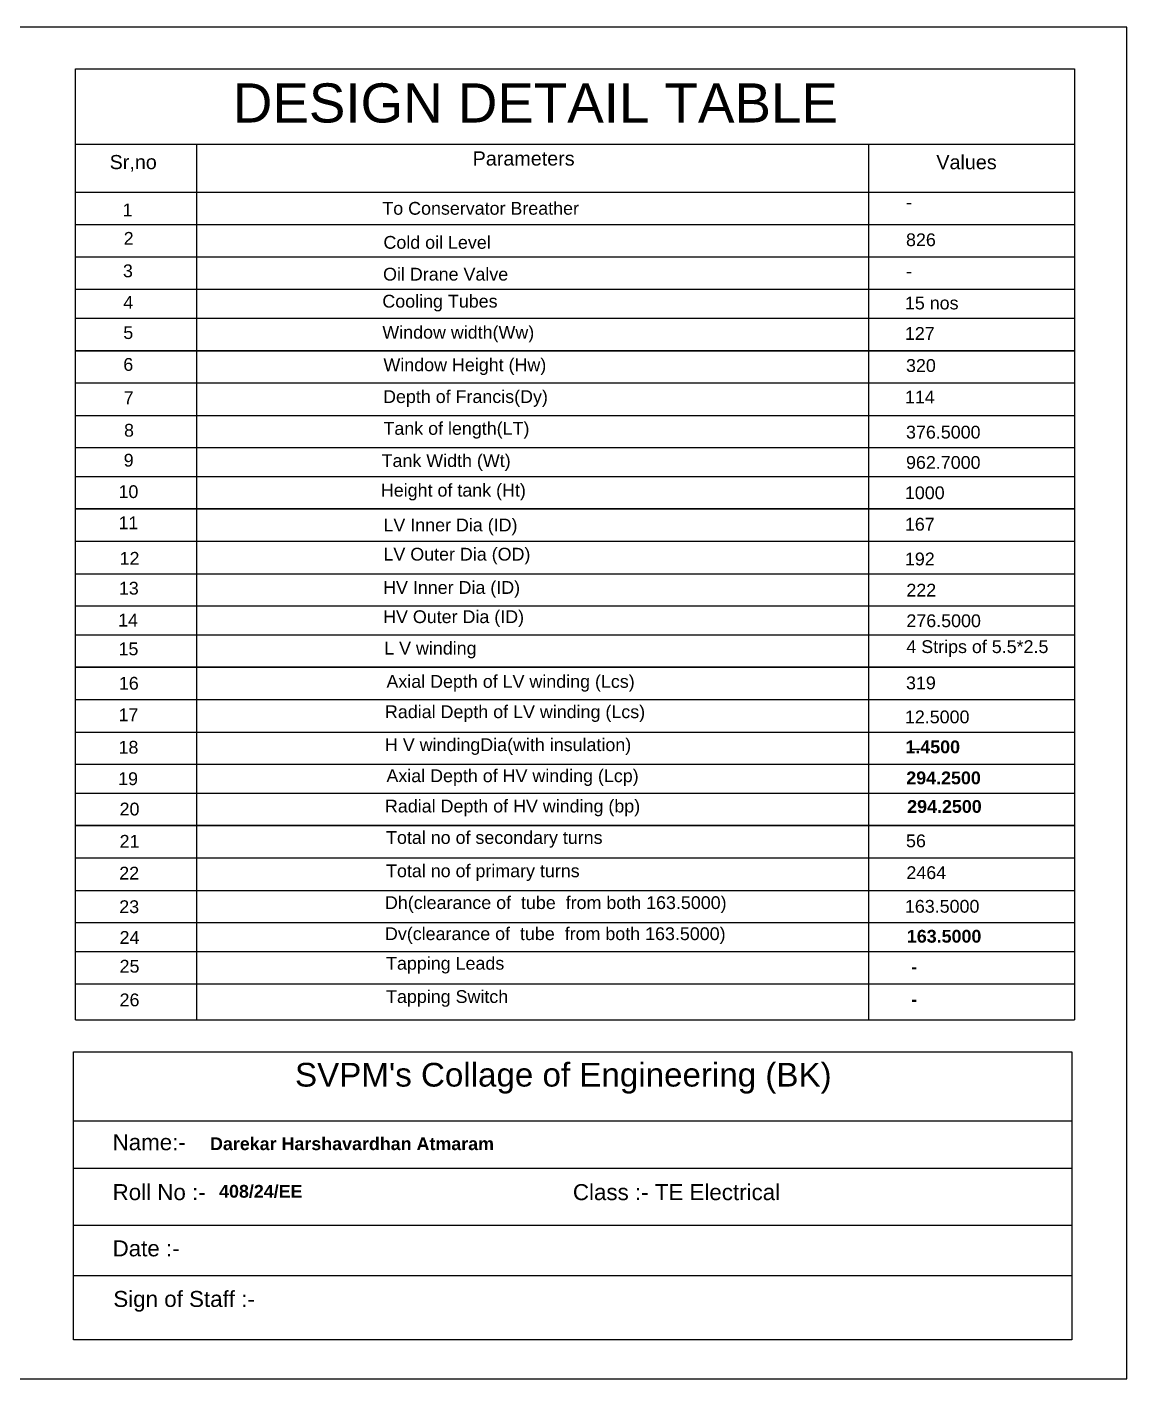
# Model space of a CAD drawing. Header units: millimetres. Extents: x 21.7 to 33, y 17.3 to 23.4.
# Drawn here: x 28.08 to 33.04, y 17.33 to 23.42 of the extents above; entities that cross this region are included whole.
import ezdxf

# ---------------------------------------------------------------- set-up
doc = ezdxf.new("R2010")
doc.units = ezdxf.units.MM
doc.header["$LTSCALE"] = 0.5
doc.layers.get('0').update_dxf_attribs({"lineweight": 18})
doc.layers.add('PDF_Geometry', color=7, linetype='Continuous')
doc.layers.add('PDF_Text', color=7, linetype='Continuous')
doc.styles.add('Annotative', font='romans.shx')
doc.styles.add('Arial-Bold', font='arialbd.ttf')
doc.styles.add('PDF F1', font='arial.ttf')

msp = doc.modelspace()

# ---------------------------------------------------------------- linework, layer by layer
at = {"layer": 'PDF_Geometry', "lineweight": 25}
for points in [[(22.0033, 17.33), (33.0383, 17.33), (33.0383, 23.4217), (22.0033, 23.4217)], [(28.3033, 18.9483), (28.3033, 23.2333), (32.8017, 23.2333), (32.8017, 18.9483)], [(28.3033, 22.8933), (32.8017, 22.8933)], [(28.8483, 22.8933), (28.8483, 18.9483)], [(31.875, 22.8933), (31.875, 18.9483)], [(28.3033, 22.6783), (32.8017, 22.6783)], [(28.3033, 22.5317), (32.8017, 22.5317)], [(28.3033, 22.3867), (32.8017, 22.3867)], [(28.3033, 22.24), (32.8017, 22.24)], [(28.3033, 22.11), (32.8017, 22.11)], [(28.3033, 21.9633), (32.8017, 21.9633), (28.3033, 21.9633)], [(28.3033, 21.8183), (32.8017, 21.8183)], [(28.3033, 21.6717), (32.8017, 21.6717)], [(28.3033, 21.5267), (32.8017, 21.5267)], [(28.3033, 21.3967), (32.8017, 21.3967)], [(28.3033, 21.25), (32.8017, 21.25), (28.3033, 21.25)], [(28.3033, 21.105), (32.8017, 21.105)], [(28.3033, 20.9583), (32.8017, 20.9583)], [(28.3033, 20.8133), (32.8017, 20.8133)], [(28.3033, 20.6833), (32.8017, 20.6833)], [(28.3033, 20.5367), (32.8017, 20.5367), (28.3033, 20.5367)], [(28.3033, 20.3917), (32.8017, 20.3917)], [(28.3033, 20.245), (32.8017, 20.245)], [(28.3033, 20.1), (32.8017, 20.1)], [(28.3033, 19.97), (32.8017, 19.97)], [(28.3033, 19.8233), (32.8017, 19.8233), (28.3033, 19.8233)], [(28.3033, 19.6783), (32.8017, 19.6783)], [(28.3033, 19.5317), (32.8017, 19.5317)], [(28.3033, 19.3867), (32.8017, 19.3867)], [(28.3033, 19.2567), (32.8017, 19.2567)], [(28.3033, 19.11), (32.8017, 19.11)], [(28.3033, 18.9483), (32.8017, 18.9483)], [(28.2933, 18.4933), (32.79, 18.4933)], [(28.2933, 18.28), (32.79, 18.28)], [(28.2933, 18.0233), (32.79, 18.0233)], [(28.2933, 17.7967), (32.79, 17.7967)]]:
    msp.add_lwpolyline(points, dxfattribs=at)
msp.add_lwpolyline([(28.2933, 18.8033), (32.79, 18.8033), (32.79, 17.5067), (28.2933, 17.5067)], close=True, dxfattribs=at)

# ---------------------------------------------------------------- texts
at = {"attachment_point": 1, "style": 'Arial-Bold'}
for s, insert, char_height, width in [('1.4500', (32.0405, 20.2069), 0.0576, 0.294567), ('294.2500', (32.0446, 20.0671), 0.0576, 0.294567), ('294.2500', (32.0486, 19.9384), 0.0576, 0.346137), ('163.5000', (32.0471, 19.3535), 0.0576, 0.294567), ('-', (32.0666, 19.216), 0.0576, 0.022773), ('-', (32.0666, 19.0696), 0.0576, 0.022773), ('Darekar Harshavardhan Atmaram', (28.9087, 18.4188), 0.057601, 1.693887), ('408/24/EE', (28.9495, 18.2044), 0.0576, 1.693887)]:
    msp.add_mtext(s, dxfattribs=dict(at, insert=insert, char_height=char_height, width=width))
at = {"insert": (32.0525, 20.2008), "char_height": 0.0576, "attachment_point": 1, "style": 'Annotative'}
msp.add_mtext('-\\P', dxfattribs=at)
at = {"layer": 'PDF_Text', "attachment_point": 4, "style": 'PDF F1'}
for s, insert, char_height in [('DESIGN DETAIL TABLE', (29.0117, 23.0784), 0.176399), ('Sr,no', (28.4566, 22.8073), 0.0636), ('Parameters', (30.0917, 22.829), 0.0636), ('Values', (32.18, 22.8123), 0.0636), ('1', (28.5149, 22.5977), 0.0576), ('To Conservator Breather', (29.6849, 22.6044), 0.057601), ('-', (32.0433, 22.6327), 0.0576), ('2', (28.5199, 22.4694), 0.0576), ('Cold oil Level', (29.6899, 22.451), 0.057601), ('826', (32.0433, 22.4627), 0.0576), ('3', (28.5165, 22.3227), 0.0576), ('Oil Drane Valve', (29.6882, 22.3077), 0.057601), ('-', (32.0433, 22.321), 0.0576), ('4', (28.5182, 22.181), 0.0576), ('Cooling Tubes', (29.6849, 22.1777), 0.057601), ('15 nos', (32.0383, 22.1777), 0.0576), ('5', (28.5182, 22.0444), 0.0576), ('Window width(Ww)', (29.6849, 22.0377), 0.057601), ('127', (32.0383, 22.041), 0.0576), ('6', (28.5182, 21.901), 0.0576), ('Window Height (Hw)', (29.6899, 21.891), 0.057601), ('320', (32.0433, 21.896), 0.0576), ('7', (28.5199, 21.751), 0.0576), ('Depth of Francis(Dy)', (29.6882, 21.7477), 0.057601), ('114', (32.0383, 21.7544), 0.0576), ('8', (28.5215, 21.6044), 0.0576), ('Tank of length(LT)', (29.6899, 21.6044), 0.057601), ('376.5000', (32.0433, 21.596), 0.0576), ('9', (28.5199, 21.4694), 0.0576), ('Tank Width (Wt)', (29.6816, 21.4594), 0.057601), ('962.7000', (32.0433, 21.4594), 0.0576), ('10', (28.4965, 21.3277), 0.0576), ('Height of tank (Ht)', (29.6783, 21.326), 0.057601), ('1000', (32.0383, 21.3227), 0.0576), ('11', (28.4965, 21.1877), 0.0576), ('LV Inner Dia (ID)', (29.6899, 21.1694), 0.057601), ('167', (32.0383, 21.181), 0.0576), ('LV Outer Dia (OD)', (29.6899, 21.0377), 0.057601), ('12', (28.5015, 21.0277), 0.0576), ('192', (32.0383, 21.0244), 0.0576), ('13', (28.4982, 20.8927), 0.0576), ('HV Inner Dia (ID)', (29.6882, 20.8877), 0.057601), ('222', (32.045, 20.8844), 0.0576), ('14', (28.4949, 20.7493), 0.0576), ('HV Outer Dia (ID)', (29.6882, 20.756), 0.057601), ('276.5000', (32.045, 20.746), 0.0576), ('L V winding', (29.6932, 20.6143), 0.057601), ('4 Strips of 5.5*2.5', (32.045, 20.621), 0.057601), ('15', (28.4965, 20.6193), 0.0576), ('16', (28.4982, 20.4643), 0.0576), ('Axial Depth of LV winding (Lcs)', (29.7033, 20.4643), 0.057601), ('319', (32.0433, 20.466), 0.0576), ('17', (28.4965, 20.3227), 0.0576), ('Radial Depth of LV winding (Lcs)', (29.6966, 20.3277), 0.057601), ('12.5000', (32.0383, 20.3127), 0.0576), ('18', (28.4965, 20.176), 0.0576), ('H V windingDia(with insulation)', (29.6966, 20.1793), 0.057601), ('19', (28.4949, 20.0343), 0.0576), ('Axial Depth of HV winding (Lcp)', (29.7033, 20.0393), 0.057601), ('20', (28.5015, 19.8976), 0.0576), ('Radial Depth of HV winding (bp)', (29.6966, 19.9027), 0.057601), ('Total no of secondary turns', (29.7016, 19.761), 0.057601), ('21', (28.5015, 19.7526), 0.0576), ('56', (32.0433, 19.7543), 0.0576), ('22', (28.4999, 19.6093), 0.0576), ('Total no of primary turns', (29.7016, 19.611), 0.057601), ('2464', (32.045, 19.611), 0.0576), ('Dh(clearance of  tube  from both 163.5000)', (29.6966, 19.4676), 0.057601), ('23', (28.4999, 19.4576), 0.0576), ('163.5000', (32.0383, 19.4593), 0.0576), ('24', (28.5015, 19.3193), 0.0576), ('Dv(clearance of  tube  from both 163.5000)', (29.6966, 19.3276), 0.057601), ('25', (28.5015, 19.1893), 0.0576), ('Tapping Leads', (29.7016, 19.1943), 0.057601), ('26', (28.5015, 19.0376), 0.0576), ('Tapping Switch', (29.7016, 19.0443), 0.057601), ("SVPM's Collage of Engineering (BK)", (29.2916, 18.6848), 0.1068), ('Name:-', (28.47, 18.3963), 0.072), ('Roll No :- ', (28.47, 18.1713), 0.072), ('Class :- TE Electrical', (30.543, 18.1713), 0.072), ('Date :-', (28.47, 17.918), 0.072), ('Sign of Staff :-', (28.4733, 17.6797), 0.072)]:
    msp.add_mtext(s, dxfattribs=dict(at, insert=insert, char_height=char_height))

doc.saveas('drawing.dxf')
